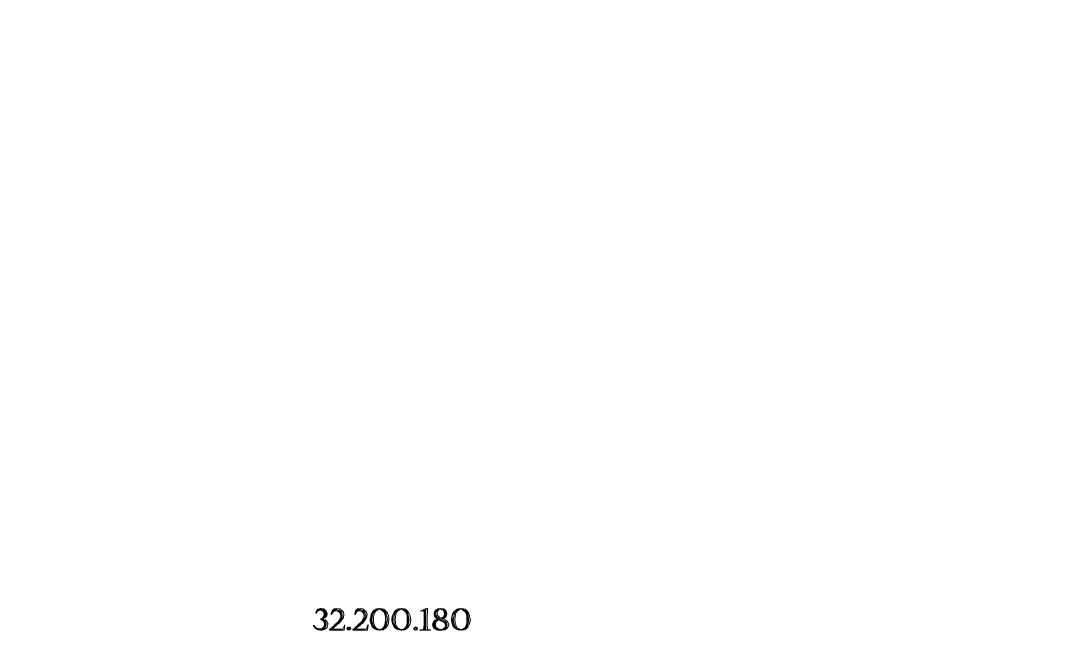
# Model space of a CAD drawing. Header units: inches. Extents: x -55000 to 163233, y -55008 to 54992.
# Drawn here: x 14372 to 17667, y -6885 to -4870 of the extents above; entities that cross this region are included whole.
import ezdxf

# ---------------------------------------------------------------- set-up
doc = ezdxf.new("R2010")
doc.units = ezdxf.units.IN
doc.header["$MEASUREMENT"] = 0
doc.linetypes.add('ACAD_ISO07W100', pattern=[3, 0, -3])
doc.layers.get('0').update_dxf_attribs({"color": 20, "linetype": 'ACAD_ISO07W100'})
doc.layers.add('L10D0 Abs', color=4, linetype='Continuous')

msp = doc.modelspace()

# ---------------------------------------------------------------- hatches: boundary and pattern name
at = {"layer": 'L10D0 Abs', "transparency": 33554483}
h = msp.add_hatch(color=256, dxfattribs=at)
h.dxf.hatch_style = 1
h.paths.add_polyline_path([(15333.26628, -6751.66469), (15332.1315, -6751.66469), (15323.05321, -6753.93426), (15332.1315, -6753.93426), (15340.075, -6755.06904), (15345.74892, -6760.74297), (15348.0185, -6769.82126), (15344.61414, -6777.76476), (15343.47935, -6778.89954), (15336.67064, -6784.57347), (15338.94021, -6784.57347), (15346.88371, -6780.03433), (15351.42285, -6774.3604), (15352.55764, -6767.55169), (15350.28807, -6759.60819), (15343.47935, -6753.93426), (15342.34457, -6752.79947)])
h = msp.add_hatch(color=256, dxfattribs=at)
h.dxf.hatch_style = 1
h.paths.add_polyline_path([(15375.25335, -6752.79947), (15368.44464, -6758.4734), (15368.44464, -6759.60819), (15366.17507, -6767.55169), (15368.44464, -6764.14733), (15368.44464, -6763.01254), (15375.25335, -6757.33861), (15383.19685, -6755.06904)])
h = msp.add_hatch(color=256, dxfattribs=at)
h.dxf.hatch_style = 1
h.paths.add_polyline_path([(15384.33164, -6751.66469), (15375.25335, -6752.79947), (15383.19685, -6755.06904), (15391.14035, -6757.33861), (15392.27514, -6757.33861), (15399.08385, -6763.01254), (15399.08385, -6765.28211), (15401.35342, -6773.22561), (15400.21864, -6781.16911), (15395.67949, -6789.11261), (15394.54471, -6791.38219), (15387.73599, -6798.1909), (15383.19685, -6801.59526), (15376.38814, -6808.40397), (15375.25335, -6810.67354), (15382.06207, -6806.1344), (15385.46642, -6802.73004), (15392.27514, -6797.05611), (15393.40992, -6795.92133), (15399.08385, -6789.11261), (15400.21864, -6787.97783), (15404.75778, -6780.03433), (15405.89257, -6770.95604), (15404.75778, -6763.01254), (15400.21864, -6757.33861), (15393.40992, -6752.79947)])
h = msp.add_hatch(color=256, dxfattribs=at)
h.dxf.hatch_style = 1
h.paths.add_polyline_path([(15450.14921, -6752.79947), (15443.34049, -6758.4734), (15443.34049, -6759.60819), (15441.07092, -6767.55169), (15443.34049, -6764.14733), (15443.34049, -6763.01254), (15450.14921, -6757.33861), (15458.09271, -6755.06904)])
h = msp.add_hatch(color=256, dxfattribs=at)
h.dxf.hatch_style = 1
h.paths.add_polyline_path([(15459.22749, -6751.66469), (15450.14921, -6752.79947), (15458.09271, -6755.06904), (15466.03621, -6757.33861), (15467.17099, -6757.33861), (15472.84492, -6763.01254), (15473.97971, -6765.28211), (15476.24928, -6773.22561), (15475.11449, -6781.16911), (15470.57535, -6789.11261), (15468.30578, -6791.38219), (15462.63185, -6798.1909), (15458.09271, -6801.59526), (15451.28399, -6808.40397), (15450.14921, -6810.67354), (15456.95792, -6806.1344), (15460.36228, -6802.73004), (15467.17099, -6797.05611), (15468.30578, -6795.92133), (15473.97971, -6789.11261), (15475.11449, -6787.97783), (15478.51885, -6780.03433), (15480.78842, -6770.95604), (15478.51885, -6763.01254), (15473.97971, -6757.33861), (15467.17099, -6752.79947)])
h = msp.add_hatch(color=256, dxfattribs=at)
h.dxf.hatch_style = 1
h.paths.add_polyline_path([(15519.37114, -6751.66469), (15510.29285, -6752.79947), (15509.15806, -6753.93426), (15501.21456, -6758.4734), (15498.94499, -6760.74297), (15493.27106, -6769.82126), (15492.13628, -6776.62997), (15491.00149, -6786.84304), (15491.00149, -6790.2474), (15492.13628, -6799.32569), (15495.54064, -6807.26919), (15500.07978, -6812.94311), (15506.88849, -6817.48226), (15511.42764, -6819.75183), (15520.50592, -6820.88661), (15522.77549, -6820.88661), (15518.23635, -6819.75183), (15512.56242, -6818.61704), (15504.61892, -6815.21268), (15501.21456, -6811.80833), (15495.54064, -6803.86483), (15493.27106, -6797.05611), (15492.13628, -6786.84304), (15493.27106, -6777.76476), (15495.54064, -6769.82126), (15496.67542, -6766.4169), (15502.34935, -6759.60819), (15502.34935, -6758.4734), (15510.29285, -6753.93426), (15518.23635, -6752.79947)])
h = msp.add_hatch(color=256, dxfattribs=at)
h.dxf.hatch_style = 1
h.paths.add_polyline_path([(15520.50592, -6751.66469), (15519.37114, -6751.66469), (15518.23635, -6752.79947), (15517.10156, -6752.79947), (15509.15806, -6756.20383), (15502.34935, -6761.87776), (15498.94499, -6767.55169), (15496.67542, -6776.62997), (15495.54064, -6786.84304), (15495.54064, -6789.11261), (15496.67542, -6798.1909), (15497.81021, -6799.32569), (15501.21456, -6808.40397), (15501.21456, -6809.53876), (15508.02328, -6815.21268), (15509.15806, -6816.34747), (15518.23635, -6819.75183), (15522.77549, -6819.75183), (15526.17985, -6818.61704), (15520.50592, -6818.61704), (15517.10156, -6817.48226), (15509.15806, -6812.94311), (15504.61892, -6807.26919), (15502.34935, -6798.1909), (15501.21456, -6797.05611), (15501.21456, -6786.84304), (15501.21456, -6777.76476), (15503.48414, -6769.82126), (15505.75371, -6764.14733), (15509.15806, -6759.60819), (15512.56242, -6757.33861), (15520.50592, -6753.93426), (15522.77549, -6753.93426), (15522.77549, -6752.79947), (15529.58421, -6752.79947)])
h = msp.add_hatch(color=256, dxfattribs=at)
h.dxf.hatch_style = 1
h.paths.add_polyline_path([(15529.58421, -6752.79947), (15522.77549, -6752.79947), (15526.17985, -6753.93426), (15534.12335, -6757.33861), (15536.39292, -6759.60819), (15542.06685, -6767.55169), (15542.06685, -6768.68647), (15544.33642, -6776.62997), (15545.47121, -6785.70826), (15545.47121, -6786.84304), (15544.33642, -6795.92133), (15544.33642, -6797.05611), (15542.06685, -6806.1344), (15540.93206, -6807.26919), (15535.25814, -6815.21268), (15531.85378, -6817.48226), (15522.77549, -6819.75183), (15518.23635, -6819.75183), (15522.77549, -6820.88661), (15531.85378, -6819.75183), (15532.98856, -6818.61704), (15540.93206, -6812.94311), (15543.20163, -6810.67354), (15547.74078, -6802.73004), (15548.87556, -6795.92133), (15550.01035, -6786.84304), (15550.01035, -6782.3039), (15548.87556, -6773.22561), (15545.47121, -6765.28211), (15540.93206, -6759.60819), (15534.12335, -6753.93426)])
h = msp.add_hatch(color=256, dxfattribs=at)
h.dxf.hatch_style = 1
h.paths.add_polyline_path([(15589.72785, -6751.66469), (15580.64956, -6752.79947), (15578.37999, -6753.93426), (15570.43649, -6758.4734), (15568.16692, -6760.74297), (15563.62778, -6769.82126), (15561.35821, -6776.62997), (15560.22342, -6786.84304), (15560.22342, -6790.2474), (15562.49299, -6799.32569), (15564.76256, -6807.26919), (15569.30171, -6812.94311), (15576.11042, -6817.48226), (15581.78435, -6819.75183), (15589.72785, -6820.88661), (15591.99742, -6820.88661), (15587.45828, -6819.75183), (15582.91913, -6818.61704), (15573.84085, -6815.21268), (15570.43649, -6811.80833), (15565.89735, -6803.86483), (15562.49299, -6797.05611), (15562.49299, -6786.84304), (15562.49299, -6777.76476), (15564.76256, -6769.82126), (15567.03213, -6766.4169), (15571.57128, -6759.60819), (15572.70606, -6758.4734), (15580.64956, -6753.93426), (15587.45828, -6752.79947)])
h = msp.add_hatch(color=256, dxfattribs=at)
h.dxf.hatch_style = 1
h.paths.add_polyline_path([(15590.86263, -6751.66469), (15589.72785, -6751.66469), (15587.45828, -6752.79947), (15578.37999, -6756.20383), (15571.57128, -6761.87776), (15569.30171, -6767.55169), (15565.89735, -6776.62997), (15565.89735, -6786.84304), (15565.89735, -6789.11261), (15567.03213, -6798.1909), (15567.03213, -6799.32569), (15570.43649, -6808.40397), (15571.57128, -6809.53876), (15577.24521, -6815.21268), (15579.51478, -6816.34747), (15587.45828, -6819.75183), (15591.99742, -6819.75183), (15595.40178, -6818.61704), (15589.72785, -6818.61704), (15586.32349, -6817.48226), (15578.37999, -6812.94311), (15573.84085, -6807.26919), (15571.57128, -6798.1909), (15571.57128, -6797.05611), (15570.43649, -6786.84304), (15571.57128, -6777.76476), (15572.70606, -6769.82126), (15574.97563, -6764.14733), (15578.37999, -6759.60819), (15581.78435, -6757.33861), (15589.72785, -6753.93426), (15591.99742, -6753.93426), (15591.99742, -6752.79947), (15599.94092, -6752.79947)])
h = msp.add_hatch(color=256, dxfattribs=at)
h.dxf.hatch_style = 1
h.paths.add_polyline_path([(15599.94092, -6752.79947), (15591.99742, -6752.79947), (15595.40178, -6753.93426), (15603.34528, -6757.33861), (15606.74963, -6759.60819), (15611.28878, -6767.55169), (15611.28878, -6768.68647), (15613.55835, -6776.62997), (15614.69313, -6785.70826), (15614.69313, -6786.84304), (15613.55835, -6795.92133), (15613.55835, -6797.05611), (15611.28878, -6806.1344), (15610.15399, -6807.26919), (15604.48006, -6815.21268), (15601.07571, -6817.48226), (15591.99742, -6819.75183), (15587.45828, -6819.75183), (15591.99742, -6820.88661), (15601.07571, -6819.75183), (15603.34528, -6818.61704), (15610.15399, -6812.94311), (15612.42356, -6810.67354), (15616.96271, -6802.73004), (15619.23228, -6795.92133), (15620.36706, -6786.84304), (15619.23228, -6782.3039), (15618.09749, -6773.22561), (15614.69313, -6765.28211), (15610.15399, -6759.60819), (15603.34528, -6753.93426)])
h = msp.add_hatch(color=256, dxfattribs=at)
h.dxf.hatch_style = 1
h.paths.add_polyline_path([(15673.70199, -6751.66469), (15668.02806, -6753.93426), (15668.02806, -6818.61704), (15664.6237, -6818.61704), (15649.87149, -6819.75183), (15649.87149, -6820.88661), (15683.91506, -6820.88661), (15683.91506, -6819.75183), (15673.70199, -6818.61704), (15673.70199, -6816.34747), (15672.5672, -6807.26919), (15672.5672, -6798.1909), (15672.5672, -6785.70826), (15672.5672, -6783.43869), (15672.5672, -6773.22561), (15673.70199, -6765.28211), (15673.70199, -6758.4734)])
h = msp.add_hatch(color=256, dxfattribs=at)
h.dxf.hatch_style = 1
h.paths.add_polyline_path([(15673.70199, -6751.66469), (15669.16285, -6751.66469), (15651.00628, -6759.60819), (15662.35413, -6758.4734), (15664.6237, -6755.06904), (15668.02806, -6753.93426)], flags=17)
h = msp.add_hatch(color=256, dxfattribs=at)
h.dxf.hatch_style = 1
h.paths.add_polyline_path([(15714.55427, -6751.66469), (15706.61078, -6752.79947), (15699.80206, -6757.33861), (15696.3977, -6763.01254), (15695.26292, -6768.68647), (15696.3977, -6775.49519), (15700.93685, -6781.16911), (15706.61078, -6785.70826), (15705.47599, -6785.70826), (15707.74556, -6786.84304), (15710.01513, -6787.97783), (15717.95863, -6791.38219), (15725.90213, -6794.78654), (15730.44127, -6799.32569), (15731.57606, -6804.99961), (15730.44127, -6810.67354), (15724.76735, -6816.34747), (15716.82385, -6818.61704), (15722.49777, -6818.61704), (15729.30649, -6815.21268), (15730.44127, -6814.0779), (15733.84563, -6804.99961), (15733.84563, -6803.86483), (15729.30649, -6795.92133), (15725.90213, -6793.65176), (15716.82385, -6789.11261), (15708.88035, -6785.70826), (15702.07163, -6780.03433), (15697.53249, -6774.3604), (15696.3977, -6768.68647), (15696.3977, -6767.55169), (15699.80206, -6759.60819), (15706.61078, -6753.93426), (15714.55427, -6752.79947)])
h = msp.add_hatch(color=256, dxfattribs=at)
h.dxf.hatch_style = 1
h.paths.add_polyline_path([(15714.55427, -6752.79947), (15705.47599, -6756.20383), (15700.93685, -6761.87776), (15699.80206, -6767.55169), (15700.93685, -6773.22561), (15704.3412, -6778.89954), (15711.14992, -6783.43869), (15719.09342, -6786.84304), (15728.1717, -6791.38219), (15732.71085, -6794.78654), (15733.84563, -6795.92133), (15736.1152, -6803.86483), (15734.98042, -6811.80833), (15729.30649, -6817.48226), (15728.1717, -6817.48226), (15719.09342, -6819.75183), (15711.14992, -6819.75183), (15706.61078, -6820.88661), (15715.68906, -6820.88661), (15720.2282, -6820.88661), (15729.30649, -6819.75183), (15736.1152, -6815.21268), (15739.51956, -6811.80833), (15741.78913, -6803.86483), (15741.78913, -6802.73004), (15739.51956, -6794.78654), (15732.71085, -6789.11261), (15731.57606, -6787.97783), (15722.49777, -6784.57347), (15722.49777, -6783.43869), (15721.36299, -6783.43869), (15720.2282, -6783.43869), (15719.09342, -6782.3039), (15712.2847, -6778.89954), (15707.74556, -6774.3604), (15704.3412, -6770.95604), (15704.3412, -6766.4169), (15705.47599, -6759.60819), (15710.01513, -6755.06904), (15715.68906, -6753.93426), (15717.95863, -6752.79947)])
h = msp.add_hatch(color=256, dxfattribs=at)
h.dxf.hatch_style = 1
h.paths.add_polyline_path([(15715.68906, -6751.66469), (15714.55427, -6751.66469), (15714.55427, -6752.79947), (15717.95863, -6752.79947), (15721.36299, -6752.79947), (15728.1717, -6757.33861), (15730.44127, -6759.60819), (15732.71085, -6768.68647), (15732.71085, -6770.95604), (15728.1717, -6778.89954), (15721.36299, -6783.43869), (15722.49777, -6783.43869), (15725.90213, -6783.43869), (15732.71085, -6777.76476), (15733.84563, -6776.62997), (15736.1152, -6767.55169), (15733.84563, -6759.60819), (15727.03692, -6753.93426), (15724.76735, -6752.79947)])
h = msp.add_hatch(color=256, dxfattribs=at)
h.dxf.hatch_style = 1
h.paths.add_polyline_path([(15717.95863, -6752.79947), (15715.68906, -6753.93426), (15716.82385, -6753.93426), (15724.76735, -6757.33861), (15725.90213, -6759.60819), (15728.1717, -6768.68647), (15728.1717, -6769.82126), (15724.76735, -6777.76476), (15719.09342, -6782.3039), (15720.2282, -6783.43869), (15725.90213, -6780.03433), (15728.1717, -6774.3604), (15729.30649, -6768.68647), (15729.30649, -6767.55169), (15727.03692, -6758.4734), (15725.90213, -6757.33861)], flags=17)
h = msp.add_hatch(color=256, dxfattribs=at)
h.dxf.hatch_style = 1
h.paths.add_polyline_path([(15780.37185, -6751.66469), (15771.29356, -6752.79947), (15769.02399, -6753.93426), (15762.21527, -6758.4734), (15758.81092, -6760.74297), (15754.27177, -6769.82126), (15752.0022, -6776.62997), (15750.86742, -6786.84304), (15750.86742, -6790.2474), (15753.13699, -6799.32569), (15755.40656, -6807.26919), (15759.9457, -6812.94311), (15766.75442, -6817.48226), (15772.42835, -6819.75183), (15781.50663, -6820.88661), (15782.64142, -6820.88661), (15778.10227, -6819.75183), (15773.56313, -6818.61704), (15765.61963, -6815.21268), (15761.08049, -6811.80833), (15756.54135, -6803.86483), (15754.27177, -6797.05611), (15753.13699, -6786.84304), (15753.13699, -6777.76476), (15755.40656, -6769.82126), (15757.67613, -6766.4169), (15763.35006, -6759.60819), (15763.35006, -6758.4734), (15771.29356, -6753.93426), (15778.10227, -6752.79947)])
h = msp.add_hatch(color=256, dxfattribs=at)
h.dxf.hatch_style = 1
h.paths.add_polyline_path([(15781.50663, -6751.66469), (15780.37185, -6751.66469), (15778.10227, -6752.79947), (15769.02399, -6756.20383), (15762.21527, -6761.87776), (15759.9457, -6767.55169), (15757.67613, -6776.62997), (15756.54135, -6786.84304), (15756.54135, -6789.11261), (15757.67613, -6798.1909), (15757.67613, -6799.32569), (15761.08049, -6808.40397), (15762.21527, -6809.53876), (15767.8892, -6815.21268), (15770.15877, -6816.34747), (15778.10227, -6819.75183), (15782.64142, -6819.75183), (15783.7762, -6819.75183), (15786.04577, -6818.61704), (15780.37185, -6818.61704), (15776.96749, -6817.48226), (15769.02399, -6812.94311), (15765.61963, -6807.26919), (15762.21527, -6798.1909), (15762.21527, -6797.05611), (15761.08049, -6786.84304), (15762.21527, -6777.76476), (15763.35006, -6769.82126), (15765.61963, -6764.14733), (15769.02399, -6759.60819), (15772.42835, -6757.33861), (15780.37185, -6753.93426), (15782.64142, -6753.93426), (15782.64142, -6752.79947), (15790.58492, -6752.79947)])
h = msp.add_hatch(color=256, dxfattribs=at)
h.dxf.hatch_style = 1
h.paths.add_polyline_path([(15790.58492, -6752.79947), (15782.64142, -6752.79947), (15786.04577, -6753.93426), (15793.98927, -6757.33861), (15797.39363, -6759.60819), (15801.93277, -6767.55169), (15803.06756, -6768.68647), (15804.20234, -6776.62997), (15805.33713, -6785.70826), (15805.33713, -6786.84304), (15805.33713, -6795.92133), (15804.20234, -6797.05611), (15801.93277, -6806.1344), (15800.79799, -6807.26919), (15795.12406, -6815.21268), (15791.7197, -6817.48226), (15782.64142, -6819.75183), (15778.10227, -6819.75183), (15782.64142, -6820.88661), (15791.7197, -6819.75183), (15793.98927, -6818.61704), (15800.79799, -6812.94311), (15803.06756, -6810.67354), (15807.6067, -6802.73004), (15809.87627, -6795.92133), (15811.01106, -6786.84304), (15809.87627, -6782.3039), (15808.74149, -6773.22561), (15805.33713, -6765.28211), (15800.79799, -6759.60819), (15793.98927, -6753.93426)])
h = msp.add_hatch(color=256, dxfattribs=at)
h.dxf.hatch_style = 1
h.paths.add_polyline_path([(15323.05321, -6753.93426), (15318.51407, -6758.4734), (15316.2445, -6764.14733), (15316.2445, -6766.4169), (15317.37928, -6766.4169), (15320.78364, -6760.74297), (15319.64885, -6759.60819), (15324.188, -6755.06904), (15332.1315, -6753.93426)])
h = msp.add_hatch(color=256, dxfattribs=at)
h.dxf.hatch_style = 1
h.paths.add_polyline_path([(15327.59235, -6756.20383), (15319.64885, -6759.60819), (15320.78364, -6760.74297), (15326.45757, -6757.33861), (15330.99671, -6756.20383)], flags=17)
h = msp.add_hatch(color=256, dxfattribs=at)
h.dxf.hatch_style = 1
h.paths.add_polyline_path([(15330.99671, -6755.06904), (15327.59235, -6756.20383), (15330.99671, -6756.20383), (15336.67064, -6757.33861), (15341.20978, -6761.87776), (15343.47935, -6768.68647), (15343.47935, -6770.95604), (15340.075, -6778.89954), (15337.80542, -6781.16911), (15330.99671, -6785.70826), (15336.67064, -6785.70826), (15343.47935, -6789.11261), (15348.0185, -6794.78654), (15350.28807, -6801.59526), (15346.88371, -6810.67354), (15341.20978, -6816.34747), (15340.075, -6817.48226), (15332.1315, -6819.75183), (15323.05321, -6819.75183), (15332.1315, -6820.88661), (15336.67064, -6820.88661), (15344.61414, -6818.61704), (15345.74892, -6817.48226), (15352.55764, -6811.80833), (15352.55764, -6810.67354), (15354.82721, -6802.73004), (15354.82721, -6798.1909), (15350.28807, -6790.2474), (15346.88371, -6787.97783), (15338.94021, -6785.70826), (15338.94021, -6784.57347), (15336.67064, -6784.57347), (15335.53585, -6784.57347), (15336.67064, -6783.43869), (15342.34457, -6777.76476), (15344.61414, -6768.68647), (15342.34457, -6761.87776), (15337.80542, -6757.33861)])
h = msp.add_hatch(color=256, dxfattribs=at)
h.dxf.hatch_style = 1
h.paths.add_polyline_path([(15330.99671, -6785.70826), (15334.40107, -6786.84304), (15341.20978, -6791.38219), (15342.34457, -6792.51697), (15344.61414, -6801.59526), (15342.34457, -6809.53876), (15336.67064, -6815.21268), (15329.86192, -6816.34747), (15323.05321, -6816.34747), (15326.45757, -6817.48226), (15329.86192, -6817.48226), (15330.99671, -6817.48226), (15338.94021, -6815.21268), (15344.61414, -6809.53876), (15346.88371, -6801.59526), (15345.74892, -6794.78654), (15342.34457, -6790.2474), (15335.53585, -6786.84304), (15336.67064, -6785.70826)], flags=17)
h = msp.add_hatch(color=256, dxfattribs=at)
h.dxf.hatch_style = 1
h.paths.add_polyline_path([(15382.06207, -6757.33861), (15382.06207, -6758.4734), (15388.87078, -6760.74297), (15394.54471, -6766.4169), (15396.81428, -6774.3604), (15396.81428, -6778.89954), (15392.27514, -6786.84304), (15387.73599, -6793.65176), (15380.92728, -6800.46047), (15375.25335, -6806.1344), (15369.57942, -6810.67354), (15365.04028, -6815.21268), (15360.50114, -6818.61704), (15390.00557, -6817.48226), (15382.06207, -6817.48226), (15376.38814, -6817.48226), (15371.84899, -6816.34747), (15368.44464, -6816.34747), (15375.25335, -6810.67354), (15376.38814, -6808.40397), (15375.25335, -6807.26919), (15382.06207, -6801.59526), (15387.73599, -6795.92133), (15391.14035, -6792.51697), (15395.67949, -6784.57347), (15396.81428, -6783.43869), (15397.94907, -6774.3604), (15395.67949, -6765.28211), (15390.00557, -6759.60819)])
h = msp.add_hatch(color=256, dxfattribs=at)
h.dxf.hatch_style = 1
h.paths.add_polyline_path([(15382.06207, -6757.33861), (15374.11857, -6759.60819), (15368.44464, -6764.14733), (15366.17507, -6767.55169), (15366.17507, -6769.82126), (15366.17507, -6770.95604), (15367.30985, -6770.95604), (15367.30985, -6769.82126), (15371.84899, -6763.01254), (15372.98378, -6760.74297), (15382.06207, -6758.4734)], flags=17)
h = msp.add_hatch(color=256, dxfattribs=at)
h.dxf.hatch_style = 1
h.paths.add_polyline_path([(15456.95792, -6757.33861), (15456.95792, -6758.4734), (15463.76664, -6760.74297), (15469.44056, -6766.4169), (15471.71014, -6774.3604), (15470.57535, -6778.89954), (15467.17099, -6786.84304), (15462.63185, -6793.65176), (15455.82314, -6800.46047), (15450.14921, -6806.1344), (15444.47528, -6810.67354), (15439.93614, -6815.21268), (15435.39699, -6818.61704), (15463.76664, -6817.48226), (15456.95792, -6817.48226), (15450.14921, -6817.48226), (15446.74485, -6816.34747), (15443.34049, -6816.34747), (15450.14921, -6810.67354), (15451.28399, -6808.40397), (15450.14921, -6807.26919), (15456.95792, -6801.59526), (15462.63185, -6795.92133), (15466.03621, -6792.51697), (15470.57535, -6784.57347), (15470.57535, -6783.43869), (15472.84492, -6774.3604), (15470.57535, -6765.28211), (15464.90142, -6759.60819)])
h = msp.add_hatch(color=256, dxfattribs=at)
h.dxf.hatch_style = 1
h.paths.add_polyline_path([(15456.95792, -6757.33861), (15449.01442, -6759.60819), (15443.34049, -6764.14733), (15441.07092, -6767.55169), (15441.07092, -6769.82126), (15441.07092, -6770.95604), (15442.20571, -6770.95604), (15442.20571, -6769.82126), (15446.74485, -6763.01254), (15447.87964, -6760.74297), (15456.95792, -6758.4734)], flags=17)
h = msp.add_hatch(color=256, dxfattribs=at)
h.dxf.hatch_style = 1
h.paths.add_polyline_path([(15522.77549, -6753.93426), (15520.50592, -6753.93426), (15523.91028, -6755.06904), (15531.85378, -6759.60819), (15534.12335, -6761.87776), (15537.52771, -6769.82126), (15539.79728, -6776.62997), (15539.79728, -6786.84304), (15539.79728, -6789.11261), (15538.66249, -6797.05611), (15538.66249, -6798.1909), (15536.39292, -6806.1344), (15531.85378, -6812.94311), (15528.44942, -6816.34747), (15520.50592, -6818.61704), (15526.17985, -6818.61704), (15532.98856, -6814.0779), (15535.25814, -6811.80833), (15539.79728, -6803.86483), (15540.93206, -6797.05611), (15540.93206, -6786.84304), (15540.93206, -6780.03433), (15539.79728, -6772.09083), (15538.66249, -6767.55169), (15534.12335, -6759.60819), (15530.71899, -6757.33861)], flags=17)
h = msp.add_hatch(color=256, dxfattribs=at)
h.dxf.hatch_style = 1
h.paths.add_polyline_path([(15591.99742, -6753.93426), (15589.72785, -6753.93426), (15594.26699, -6755.06904), (15601.07571, -6759.60819), (15603.34528, -6761.87776), (15607.88442, -6769.82126), (15609.01921, -6776.62997), (15609.01921, -6786.84304), (15609.01921, -6789.11261), (15609.01921, -6797.05611), (15609.01921, -6798.1909), (15606.74963, -6806.1344), (15602.21049, -6812.94311), (15598.80613, -6816.34747), (15589.72785, -6818.61704), (15595.40178, -6818.61704), (15603.34528, -6814.0779), (15604.48006, -6811.80833), (15609.01921, -6803.86483), (15610.15399, -6797.05611), (15611.28878, -6786.84304), (15611.28878, -6780.03433), (15610.15399, -6772.09083), (15607.88442, -6767.55169), (15604.48006, -6759.60819), (15601.07571, -6757.33861)], flags=17)
h = msp.add_hatch(color=256, dxfattribs=at)
h.dxf.hatch_style = 1
h.paths.add_polyline_path([(15664.6237, -6755.06904), (15662.35413, -6758.4734), (15663.48892, -6767.55169), (15663.48892, -6776.62997), (15663.48892, -6787.97783), (15663.48892, -6793.65176), (15663.48892, -6803.86483), (15662.35413, -6810.67354), (15661.21935, -6818.61704), (15649.87149, -6819.75183), (15664.6237, -6818.61704)], flags=17)
h = msp.add_hatch(color=256, dxfattribs=at)
h.dxf.hatch_style = 1
h.paths.add_polyline_path([(15705.47599, -6785.70826), (15697.53249, -6789.11261), (15691.85856, -6795.92133), (15689.58899, -6803.86483), (15690.72378, -6807.26919), (15694.12813, -6815.21268), (15695.26292, -6815.21268), (15703.20642, -6819.75183), (15706.61078, -6820.88661), (15711.14992, -6819.75183), (15708.88035, -6819.75183), (15700.93685, -6817.48226), (15694.12813, -6811.80833), (15691.85856, -6803.86483), (15692.99335, -6795.92133), (15698.66728, -6790.2474), (15699.80206, -6790.2474), (15707.74556, -6786.84304)])
h = msp.add_hatch(color=256, dxfattribs=at)
h.dxf.hatch_style = 1
h.paths.add_polyline_path([(15782.64142, -6753.93426), (15780.37185, -6753.93426), (15784.91099, -6755.06904), (15791.7197, -6759.60819), (15793.98927, -6761.87776), (15798.52842, -6769.82126), (15799.6632, -6776.62997), (15799.6632, -6786.84304), (15799.6632, -6789.11261), (15799.6632, -6797.05611), (15799.6632, -6798.1909), (15797.39363, -6806.1344), (15792.85449, -6812.94311), (15789.45013, -6816.34747), (15780.37185, -6818.61704), (15786.04577, -6818.61704), (15793.98927, -6814.0779), (15795.12406, -6811.80833), (15799.6632, -6803.86483), (15800.79799, -6797.05611), (15801.93277, -6786.84304), (15801.93277, -6780.03433), (15800.79799, -6772.09083), (15799.6632, -6767.55169), (15795.12406, -6759.60819), (15791.7197, -6757.33861)], flags=17)
h = msp.add_hatch(color=256, dxfattribs=at)
h.dxf.hatch_style = 1
h.paths.add_polyline_path([(15309.43578, -6804.99961), (15309.43578, -6807.26919), (15315.10971, -6814.0779), (15315.10971, -6815.21268), (15320.78364, -6815.21268), (15323.05321, -6816.34747), (15329.86192, -6816.34747), (15327.59235, -6816.34747), (15318.51407, -6814.0779), (15316.2445, -6811.80833)])
h = msp.add_hatch(color=256, dxfattribs=at)
h.dxf.hatch_style = 1
h.paths.add_polyline_path([(15315.10971, -6815.21268), (15323.05321, -6819.75183), (15332.1315, -6819.75183), (15326.45757, -6818.61704), (15320.78364, -6816.34747), (15320.78364, -6815.21268)])
h = msp.add_hatch(color=256, dxfattribs=at)
h.dxf.hatch_style = 1
h.paths.add_polyline_path([(15409.29692, -6803.86483), (15403.62299, -6816.34747), (15400.21864, -6817.48226), (15390.00557, -6817.48226), (15360.50114, -6818.61704), (15360.50114, -6820.88661), (15407.02735, -6820.88661)])
h = msp.add_hatch(color=256, dxfattribs=at)
h.dxf.hatch_style = 1
h.paths.add_polyline_path([(15421.77957, -6809.53876), (15418.37521, -6811.80833), (15416.10564, -6815.21268), (15418.37521, -6819.75183), (15421.77957, -6820.88661), (15421.77957, -6819.75183), (15419.50999, -6818.61704), (15418.37521, -6815.21268), (15419.50999, -6812.94311), (15421.77957, -6810.67354)])
h = msp.add_hatch(color=256, dxfattribs=at)
h.dxf.hatch_style = 1
h.paths.add_polyline_path([(15421.77957, -6809.53876), (15421.77957, -6810.67354), (15421.77957, -6819.75183), (15421.77957, -6820.88661), (15426.31871, -6819.75183), (15428.58828, -6815.21268), (15426.31871, -6811.80833)])
h = msp.add_hatch(color=256, dxfattribs=at)
h.dxf.hatch_style = 1
h.paths.add_polyline_path([(15484.19278, -6803.86483), (15483.05799, -6803.86483), (15478.51885, -6816.34747), (15473.97971, -6817.48226), (15463.76664, -6817.48226), (15435.39699, -6818.61704), (15435.39699, -6820.88661), (15481.92321, -6820.88661)])
h = msp.add_hatch(color=256, dxfattribs=at)
h.dxf.hatch_style = 1
h.paths.add_polyline_path([(15636.25406, -6809.53876), (15631.71492, -6811.80833), (15630.58013, -6815.21268), (15631.71492, -6819.75183), (15636.25406, -6820.88661), (15636.25406, -6819.75183), (15632.8497, -6818.61704), (15631.71492, -6815.21268), (15632.8497, -6812.94311), (15636.25406, -6810.67354)])
h = msp.add_hatch(color=256, dxfattribs=at)
h.dxf.hatch_style = 1
h.paths.add_polyline_path([(15636.25406, -6809.53876), (15636.25406, -6810.67354), (15636.25406, -6819.75183), (15636.25406, -6820.88661), (15640.7932, -6819.75183), (15641.92799, -6815.21268), (15640.7932, -6811.80833)])
h = msp.add_hatch(color=256, dxfattribs=at)
h.dxf.hatch_style = 1
h.paths.add_polyline_path([(15707.74556, -6786.84304), (15704.3412, -6787.97783), (15697.53249, -6793.65176), (15697.53249, -6794.78654), (15694.12813, -6802.73004), (15696.3977, -6810.67354), (15702.07163, -6816.34747), (15711.14992, -6819.75183), (15719.09342, -6819.75183), (15722.49777, -6818.61704), (15716.82385, -6818.61704), (15715.68906, -6818.61704), (15707.74556, -6816.34747), (15700.93685, -6810.67354), (15699.80206, -6802.73004), (15699.80206, -6801.59526), (15702.07163, -6792.51697), (15710.01513, -6787.97783)])

# ---------------------------------------------------------------- linework, layer by layer
msp.add_circle((-19.81589, 126.61364), 50874.56217)
at = {"layer": 'L10D0 Abs', "color": 4, "lineweight": 0}
for points in [[(15333.26628, -6751.66469), (15332.1315, -6751.66469), (15323.05321, -6753.93426), (15332.1315, -6753.93426), (15340.075, -6755.06904), (15345.74892, -6760.74297), (15348.0185, -6769.82126), (15348.0185, -6769.82126), (15344.61414, -6777.76476), (15343.47935, -6778.89954), (15336.67064, -6784.57347), (15338.94021, -6784.57347), (15346.88371, -6780.03433), (15351.42285, -6774.3604), (15352.55764, -6767.55169), (15350.28807, -6759.60819), (15350.28807, -6759.60819), (15343.47935, -6753.93426), (15342.34457, -6752.79947)], [(15375.25335, -6752.79947), (15368.44464, -6758.4734), (15368.44464, -6759.60819), (15366.17507, -6767.55169), (15368.44464, -6764.14733), (15368.44464, -6763.01254), (15375.25335, -6757.33861), (15383.19685, -6755.06904)], [(15384.33164, -6751.66469), (15384.33164, -6751.66469), (15375.25335, -6752.79947), (15383.19685, -6755.06904), (15391.14035, -6757.33861), (15392.27514, -6757.33861), (15399.08385, -6763.01254), (15399.08385, -6765.28211), (15401.35342, -6773.22561), (15400.21864, -6781.16911), (15400.21864, -6781.16911), (15395.67949, -6789.11261), (15394.54471, -6791.38219), (15387.73599, -6798.1909), (15383.19685, -6801.59526), (15376.38814, -6808.40397), (15375.25335, -6810.67354), (15382.06207, -6806.1344), (15385.46642, -6802.73004), (15392.27514, -6797.05611), (15393.40992, -6795.92133), (15399.08385, -6789.11261), (15400.21864, -6787.97783), (15404.75778, -6780.03433), (15404.75778, -6780.03433), (15405.89257, -6770.95604), (15404.75778, -6763.01254), (15400.21864, -6757.33861), (15393.40992, -6752.79947)], [(15450.14921, -6752.79947), (15443.34049, -6758.4734), (15443.34049, -6759.60819), (15441.07092, -6767.55169), (15443.34049, -6764.14733), (15443.34049, -6763.01254), (15450.14921, -6757.33861), (15458.09271, -6755.06904)], [(15459.22749, -6751.66469), (15459.22749, -6751.66469), (15450.14921, -6752.79947), (15458.09271, -6755.06904), (15466.03621, -6757.33861), (15467.17099, -6757.33861), (15472.84492, -6763.01254), (15473.97971, -6765.28211), (15476.24928, -6773.22561), (15475.11449, -6781.16911), (15475.11449, -6781.16911), (15470.57535, -6789.11261), (15468.30578, -6791.38219), (15462.63185, -6798.1909), (15458.09271, -6801.59526), (15451.28399, -6808.40397), (15450.14921, -6810.67354), (15456.95792, -6806.1344), (15460.36228, -6802.73004), (15467.17099, -6797.05611), (15468.30578, -6795.92133), (15473.97971, -6789.11261), (15475.11449, -6787.97783), (15478.51885, -6780.03433), (15478.51885, -6780.03433), (15480.78842, -6770.95604), (15478.51885, -6763.01254), (15473.97971, -6757.33861), (15467.17099, -6752.79947)], [(15519.37114, -6751.66469), (15510.29285, -6752.79947), (15509.15806, -6753.93426), (15501.21456, -6758.4734), (15498.94499, -6760.74297), (15493.27106, -6769.82126), (15492.13628, -6776.62997), (15491.00149, -6786.84304), (15491.00149, -6790.2474), (15492.13628, -6799.32569), (15495.54064, -6807.26919), (15500.07978, -6812.94311), (15506.88849, -6817.48226), (15511.42764, -6819.75183), (15520.50592, -6820.88661), (15522.77549, -6820.88661), (15518.23635, -6819.75183), (15512.56242, -6818.61704), (15504.61892, -6815.21268), (15501.21456, -6811.80833), (15495.54064, -6803.86483), (15493.27106, -6797.05611), (15492.13628, -6786.84304), (15493.27106, -6777.76476), (15495.54064, -6769.82126), (15496.67542, -6766.4169), (15502.34935, -6759.60819), (15502.34935, -6758.4734), (15510.29285, -6753.93426), (15518.23635, -6752.79947)], [(15520.50592, -6751.66469), (15519.37114, -6751.66469), (15518.23635, -6752.79947), (15518.23635, -6752.79947), (15517.10156, -6752.79947), (15509.15806, -6756.20383), (15502.34935, -6761.87776), (15498.94499, -6767.55169), (15496.67542, -6776.62997), (15495.54064, -6786.84304), (15495.54064, -6789.11261), (15496.67542, -6798.1909), (15497.81021, -6799.32569), (15501.21456, -6808.40397), (15501.21456, -6809.53876), (15508.02328, -6815.21268), (15509.15806, -6816.34747), (15518.23635, -6819.75183), (15518.23635, -6819.75183), (15522.77549, -6819.75183), (15522.77549, -6819.75183), (15526.17985, -6818.61704), (15520.50592, -6818.61704), (15517.10156, -6817.48226), (15509.15806, -6812.94311), (15504.61892, -6807.26919), (15502.34935, -6798.1909), (15501.21456, -6797.05611), (15501.21456, -6786.84304), (15501.21456, -6786.84304), (15501.21456, -6777.76476), (15503.48414, -6769.82126), (15505.75371, -6764.14733), (15509.15806, -6759.60819), (15512.56242, -6757.33861), (15520.50592, -6753.93426), (15522.77549, -6753.93426), (15522.77549, -6752.79947), (15529.58421, -6752.79947)], [(15529.58421, -6752.79947), (15522.77549, -6752.79947), (15526.17985, -6753.93426), (15534.12335, -6757.33861), (15536.39292, -6759.60819), (15542.06685, -6767.55169), (15542.06685, -6768.68647), (15544.33642, -6776.62997), (15545.47121, -6785.70826), (15545.47121, -6786.84304), (15544.33642, -6795.92133), (15544.33642, -6797.05611), (15542.06685, -6806.1344), (15540.93206, -6807.26919), (15535.25814, -6815.21268), (15531.85378, -6817.48226), (15522.77549, -6819.75183), (15518.23635, -6819.75183), (15522.77549, -6820.88661), (15531.85378, -6819.75183), (15532.98856, -6818.61704), (15540.93206, -6812.94311), (15543.20163, -6810.67354), (15547.74078, -6802.73004), (15548.87556, -6795.92133), (15550.01035, -6786.84304), (15550.01035, -6782.3039), (15548.87556, -6773.22561), (15545.47121, -6765.28211), (15540.93206, -6759.60819), (15534.12335, -6753.93426)], [(15589.72785, -6751.66469), (15580.64956, -6752.79947), (15578.37999, -6753.93426), (15570.43649, -6758.4734), (15568.16692, -6760.74297), (15563.62778, -6769.82126), (15561.35821, -6776.62997), (15560.22342, -6786.84304), (15560.22342, -6790.2474), (15562.49299, -6799.32569), (15564.76256, -6807.26919), (15569.30171, -6812.94311), (15576.11042, -6817.48226), (15581.78435, -6819.75183), (15589.72785, -6820.88661), (15591.99742, -6820.88661), (15587.45828, -6819.75183), (15582.91913, -6818.61704), (15573.84085, -6815.21268), (15570.43649, -6811.80833), (15565.89735, -6803.86483), (15562.49299, -6797.05611), (15562.49299, -6786.84304), (15562.49299, -6777.76476), (15564.76256, -6769.82126), (15567.03213, -6766.4169), (15571.57128, -6759.60819), (15572.70606, -6758.4734), (15580.64956, -6753.93426), (15587.45828, -6752.79947)], [(15590.86263, -6751.66469), (15589.72785, -6751.66469), (15587.45828, -6752.79947), (15587.45828, -6752.79947), (15587.45828, -6752.79947), (15578.37999, -6756.20383), (15571.57128, -6761.87776), (15569.30171, -6767.55169), (15565.89735, -6776.62997), (15565.89735, -6786.84304), (15565.89735, -6789.11261), (15567.03213, -6798.1909), (15567.03213, -6799.32569), (15570.43649, -6808.40397), (15571.57128, -6809.53876), (15577.24521, -6815.21268), (15579.51478, -6816.34747), (15587.45828, -6819.75183), (15587.45828, -6819.75183), (15591.99742, -6819.75183), (15591.99742, -6819.75183), (15595.40178, -6818.61704), (15589.72785, -6818.61704), (15586.32349, -6817.48226), (15578.37999, -6812.94311), (15573.84085, -6807.26919), (15571.57128, -6798.1909), (15571.57128, -6797.05611), (15570.43649, -6786.84304), (15570.43649, -6786.84304), (15571.57128, -6777.76476), (15572.70606, -6769.82126), (15574.97563, -6764.14733), (15578.37999, -6759.60819), (15581.78435, -6757.33861), (15589.72785, -6753.93426), (15591.99742, -6753.93426), (15591.99742, -6752.79947), (15599.94092, -6752.79947)], [(15599.94092, -6752.79947), (15591.99742, -6752.79947), (15595.40178, -6753.93426), (15603.34528, -6757.33861), (15606.74963, -6759.60819), (15611.28878, -6767.55169), (15611.28878, -6768.68647), (15613.55835, -6776.62997), (15614.69313, -6785.70826), (15614.69313, -6786.84304), (15613.55835, -6795.92133), (15613.55835, -6797.05611), (15611.28878, -6806.1344), (15610.15399, -6807.26919), (15604.48006, -6815.21268), (15601.07571, -6817.48226), (15591.99742, -6819.75183), (15587.45828, -6819.75183), (15591.99742, -6820.88661), (15601.07571, -6819.75183), (15603.34528, -6818.61704), (15610.15399, -6812.94311), (15612.42356, -6810.67354), (15616.96271, -6802.73004), (15619.23228, -6795.92133), (15620.36706, -6786.84304), (15619.23228, -6782.3039), (15618.09749, -6773.22561), (15614.69313, -6765.28211), (15610.15399, -6759.60819), (15603.34528, -6753.93426)], [(15673.70199, -6751.66469), (15668.02806, -6753.93426), (15668.02806, -6818.61704), (15664.6237, -6818.61704), (15649.87149, -6819.75183), (15649.87149, -6820.88661), (15683.91506, -6820.88661), (15683.91506, -6819.75183), (15673.70199, -6818.61704), (15673.70199, -6816.34747), (15672.5672, -6807.26919), (15672.5672, -6798.1909), (15672.5672, -6785.70826), (15672.5672, -6783.43869), (15672.5672, -6773.22561), (15673.70199, -6765.28211), (15673.70199, -6758.4734)], [(15673.70199, -6751.66469), (15669.16285, -6751.66469), (15651.00628, -6759.60819), (15651.00628, -6759.60819), (15662.35413, -6758.4734), (15664.6237, -6755.06904), (15668.02806, -6753.93426)], [(15714.55427, -6751.66469), (15706.61078, -6752.79947), (15699.80206, -6757.33861), (15696.3977, -6763.01254), (15695.26292, -6768.68647), (15696.3977, -6775.49519), (15700.93685, -6781.16911), (15706.61078, -6785.70826), (15705.47599, -6785.70826), (15707.74556, -6786.84304), (15707.74556, -6786.84304), (15710.01513, -6787.97783), (15717.95863, -6791.38219), (15725.90213, -6794.78654), (15730.44127, -6799.32569), (15731.57606, -6804.99961), (15730.44127, -6810.67354), (15724.76735, -6816.34747), (15724.76735, -6816.34747), (15716.82385, -6818.61704), (15722.49777, -6818.61704), (15729.30649, -6815.21268), (15730.44127, -6814.0779), (15733.84563, -6804.99961), (15733.84563, -6803.86483), (15729.30649, -6795.92133), (15725.90213, -6793.65176), (15716.82385, -6789.11261), (15716.82385, -6789.11261), (15708.88035, -6785.70826), (15702.07163, -6780.03433), (15697.53249, -6774.3604), (15696.3977, -6768.68647), (15696.3977, -6767.55169), (15699.80206, -6759.60819), (15706.61078, -6753.93426), (15714.55427, -6752.79947)], [(15714.55427, -6752.79947), (15714.55427, -6752.79947), (15705.47599, -6756.20383), (15700.93685, -6761.87776), (15699.80206, -6767.55169), (15700.93685, -6773.22561), (15704.3412, -6778.89954), (15711.14992, -6783.43869), (15711.14992, -6783.43869), (15719.09342, -6786.84304), (15719.09342, -6786.84304), (15728.1717, -6791.38219), (15732.71085, -6794.78654), (15733.84563, -6795.92133), (15736.1152, -6803.86483), (15734.98042, -6811.80833), (15729.30649, -6817.48226), (15728.1717, -6817.48226), (15719.09342, -6819.75183), (15711.14992, -6819.75183), (15706.61078, -6820.88661), (15715.68906, -6820.88661), (15720.2282, -6820.88661), (15729.30649, -6819.75183), (15736.1152, -6815.21268), (15739.51956, -6811.80833), (15741.78913, -6803.86483), (15741.78913, -6802.73004), (15739.51956, -6794.78654), (15732.71085, -6789.11261), (15731.57606, -6787.97783), (15722.49777, -6784.57347), (15722.49777, -6783.43869), (15721.36299, -6783.43869), (15720.2282, -6783.43869), (15719.09342, -6782.3039), (15712.2847, -6778.89954), (15707.74556, -6774.3604), (15704.3412, -6770.95604), (15704.3412, -6766.4169), (15705.47599, -6759.60819), (15710.01513, -6755.06904), (15715.68906, -6753.93426), (15717.95863, -6752.79947), (15717.95863, -6752.79947)], [(15715.68906, -6751.66469), (15714.55427, -6751.66469), (15714.55427, -6752.79947), (15717.95863, -6752.79947), (15721.36299, -6752.79947), (15728.1717, -6757.33861), (15730.44127, -6759.60819), (15732.71085, -6768.68647), (15732.71085, -6770.95604), (15728.1717, -6778.89954), (15721.36299, -6783.43869), (15722.49777, -6783.43869), (15725.90213, -6783.43869), (15732.71085, -6777.76476), (15733.84563, -6776.62997), (15736.1152, -6767.55169), (15736.1152, -6767.55169), (15733.84563, -6759.60819), (15733.84563, -6759.60819), (15727.03692, -6753.93426), (15724.76735, -6752.79947)], [(15717.95863, -6752.79947), (15715.68906, -6753.93426), (15716.82385, -6753.93426), (15724.76735, -6757.33861), (15725.90213, -6759.60819), (15728.1717, -6768.68647), (15728.1717, -6769.82126), (15724.76735, -6777.76476), (15719.09342, -6782.3039), (15720.2282, -6783.43869), (15725.90213, -6780.03433), (15728.1717, -6774.3604), (15729.30649, -6768.68647), (15729.30649, -6767.55169), (15727.03692, -6758.4734), (15725.90213, -6757.33861)], [(15780.37185, -6751.66469), (15771.29356, -6752.79947), (15769.02399, -6753.93426), (15762.21527, -6758.4734), (15758.81092, -6760.74297), (15754.27177, -6769.82126), (15752.0022, -6776.62997), (15750.86742, -6786.84304), (15750.86742, -6790.2474), (15753.13699, -6799.32569), (15755.40656, -6807.26919), (15759.9457, -6812.94311), (15766.75442, -6817.48226), (15772.42835, -6819.75183), (15781.50663, -6820.88661), (15782.64142, -6820.88661), (15778.10227, -6819.75183), (15773.56313, -6818.61704), (15765.61963, -6815.21268), (15761.08049, -6811.80833), (15756.54135, -6803.86483), (15754.27177, -6797.05611), (15753.13699, -6786.84304), (15753.13699, -6777.76476), (15755.40656, -6769.82126), (15757.67613, -6766.4169), (15763.35006, -6759.60819), (15763.35006, -6758.4734), (15771.29356, -6753.93426), (15778.10227, -6752.79947)], [(15781.50663, -6751.66469), (15780.37185, -6751.66469), (15778.10227, -6752.79947), (15778.10227, -6752.79947), (15778.10227, -6752.79947), (15769.02399, -6756.20383), (15762.21527, -6761.87776), (15759.9457, -6767.55169), (15757.67613, -6776.62997), (15756.54135, -6786.84304), (15756.54135, -6789.11261), (15757.67613, -6798.1909), (15757.67613, -6799.32569), (15761.08049, -6808.40397), (15762.21527, -6809.53876), (15767.8892, -6815.21268), (15770.15877, -6816.34747), (15778.10227, -6819.75183), (15778.10227, -6819.75183), (15782.64142, -6819.75183), (15783.7762, -6819.75183), (15786.04577, -6818.61704), (15780.37185, -6818.61704), (15776.96749, -6817.48226), (15769.02399, -6812.94311), (15765.61963, -6807.26919), (15762.21527, -6798.1909), (15762.21527, -6797.05611), (15761.08049, -6786.84304), (15761.08049, -6786.84304), (15762.21527, -6777.76476), (15763.35006, -6769.82126), (15765.61963, -6764.14733), (15769.02399, -6759.60819), (15772.42835, -6757.33861), (15780.37185, -6753.93426), (15782.64142, -6753.93426), (15782.64142, -6752.79947), (15790.58492, -6752.79947)], [(15790.58492, -6752.79947), (15782.64142, -6752.79947), (15786.04577, -6753.93426), (15793.98927, -6757.33861), (15797.39363, -6759.60819), (15801.93277, -6767.55169), (15803.06756, -6768.68647), (15804.20234, -6776.62997), (15805.33713, -6785.70826), (15805.33713, -6786.84304), (15805.33713, -6795.92133), (15804.20234, -6797.05611), (15801.93277, -6806.1344), (15800.79799, -6807.26919), (15795.12406, -6815.21268), (15791.7197, -6817.48226), (15782.64142, -6819.75183), (15778.10227, -6819.75183), (15782.64142, -6820.88661), (15791.7197, -6819.75183), (15793.98927, -6818.61704), (15800.79799, -6812.94311), (15803.06756, -6810.67354), (15807.6067, -6802.73004), (15809.87627, -6795.92133), (15811.01106, -6786.84304), (15809.87627, -6782.3039), (15808.74149, -6773.22561), (15805.33713, -6765.28211), (15800.79799, -6759.60819), (15793.98927, -6753.93426)], [(15323.05321, -6753.93426), (15318.51407, -6758.4734), (15316.2445, -6764.14733), (15316.2445, -6766.4169), (15317.37928, -6766.4169), (15320.78364, -6760.74297), (15319.64885, -6759.60819), (15319.64885, -6759.60819), (15324.188, -6755.06904), (15332.1315, -6753.93426)], [(15327.59235, -6756.20383), (15319.64885, -6759.60819), (15320.78364, -6760.74297), (15326.45757, -6757.33861), (15330.99671, -6756.20383)], [(15330.99671, -6755.06904), (15327.59235, -6756.20383), (15330.99671, -6756.20383), (15336.67064, -6757.33861), (15341.20978, -6761.87776), (15343.47935, -6768.68647), (15343.47935, -6770.95604), (15340.075, -6778.89954), (15337.80542, -6781.16911), (15330.99671, -6785.70826), (15336.67064, -6785.70826), (15343.47935, -6789.11261), (15348.0185, -6794.78654), (15350.28807, -6801.59526), (15350.28807, -6801.59526), (15346.88371, -6810.67354), (15346.88371, -6810.67354), (15341.20978, -6816.34747), (15340.075, -6817.48226), (15332.1315, -6819.75183), (15323.05321, -6819.75183), (15323.05321, -6819.75183), (15332.1315, -6820.88661), (15336.67064, -6820.88661), (15344.61414, -6818.61704), (15345.74892, -6817.48226), (15352.55764, -6811.80833), (15352.55764, -6810.67354), (15354.82721, -6802.73004), (15354.82721, -6798.1909), (15350.28807, -6790.2474), (15346.88371, -6787.97783), (15338.94021, -6785.70826), (15338.94021, -6784.57347), (15338.94021, -6784.57347), (15336.67064, -6784.57347), (15335.53585, -6784.57347), (15336.67064, -6783.43869), (15342.34457, -6777.76476), (15344.61414, -6768.68647), (15342.34457, -6761.87776), (15337.80542, -6757.33861)], [(15330.99671, -6785.70826), (15330.99671, -6785.70826), (15334.40107, -6786.84304), (15341.20978, -6791.38219), (15342.34457, -6792.51697), (15344.61414, -6801.59526), (15342.34457, -6809.53876), (15336.67064, -6815.21268), (15329.86192, -6816.34747), (15323.05321, -6816.34747), (15326.45757, -6817.48226), (15329.86192, -6817.48226), (15330.99671, -6817.48226), (15338.94021, -6815.21268), (15344.61414, -6809.53876), (15346.88371, -6801.59526), (15345.74892, -6794.78654), (15342.34457, -6790.2474), (15335.53585, -6786.84304), (15336.67064, -6785.70826)], [(15382.06207, -6757.33861), (15382.06207, -6758.4734), (15388.87078, -6760.74297), (15394.54471, -6766.4169), (15396.81428, -6774.3604), (15396.81428, -6778.89954), (15392.27514, -6786.84304), (15387.73599, -6793.65176), (15380.92728, -6800.46047), (15375.25335, -6806.1344), (15369.57942, -6810.67354), (15365.04028, -6815.21268), (15360.50114, -6818.61704), (15390.00557, -6817.48226), (15382.06207, -6817.48226), (15376.38814, -6817.48226), (15371.84899, -6816.34747), (15368.44464, -6816.34747), (15375.25335, -6810.67354), (15376.38814, -6808.40397), (15375.25335, -6807.26919), (15382.06207, -6801.59526), (15387.73599, -6795.92133), (15391.14035, -6792.51697), (15395.67949, -6784.57347), (15396.81428, -6783.43869), (15397.94907, -6774.3604), (15395.67949, -6765.28211), (15390.00557, -6759.60819)], [(15382.06207, -6757.33861), (15374.11857, -6759.60819), (15368.44464, -6764.14733), (15368.44464, -6764.14733), (15366.17507, -6767.55169), (15366.17507, -6769.82126), (15366.17507, -6770.95604), (15367.30985, -6770.95604), (15367.30985, -6769.82126), (15371.84899, -6763.01254), (15372.98378, -6760.74297), (15382.06207, -6758.4734)], [(15456.95792, -6757.33861), (15456.95792, -6758.4734), (15463.76664, -6760.74297), (15469.44056, -6766.4169), (15471.71014, -6774.3604), (15470.57535, -6778.89954), (15467.17099, -6786.84304), (15462.63185, -6793.65176), (15455.82314, -6800.46047), (15450.14921, -6806.1344), (15444.47528, -6810.67354), (15439.93614, -6815.21268), (15435.39699, -6818.61704), (15463.76664, -6817.48226), (15456.95792, -6817.48226), (15450.14921, -6817.48226), (15446.74485, -6816.34747), (15443.34049, -6816.34747), (15450.14921, -6810.67354), (15451.28399, -6808.40397), (15450.14921, -6807.26919), (15456.95792, -6801.59526), (15462.63185, -6795.92133), (15466.03621, -6792.51697), (15470.57535, -6784.57347), (15470.57535, -6783.43869), (15472.84492, -6774.3604), (15470.57535, -6765.28211), (15464.90142, -6759.60819)], [(15456.95792, -6757.33861), (15449.01442, -6759.60819), (15443.34049, -6764.14733), (15443.34049, -6764.14733), (15441.07092, -6767.55169), (15441.07092, -6769.82126), (15441.07092, -6770.95604), (15442.20571, -6770.95604), (15442.20571, -6769.82126), (15446.74485, -6763.01254), (15447.87964, -6760.74297), (15456.95792, -6758.4734)], [(15522.77549, -6753.93426), (15520.50592, -6753.93426), (15523.91028, -6755.06904), (15531.85378, -6759.60819), (15534.12335, -6761.87776), (15537.52771, -6769.82126), (15539.79728, -6776.62997), (15539.79728, -6786.84304), (15539.79728, -6789.11261), (15538.66249, -6797.05611), (15538.66249, -6798.1909), (15536.39292, -6806.1344), (15531.85378, -6812.94311), (15528.44942, -6816.34747), (15520.50592, -6818.61704), (15526.17985, -6818.61704), (15532.98856, -6814.0779), (15535.25814, -6811.80833), (15539.79728, -6803.86483), (15540.93206, -6797.05611), (15540.93206, -6786.84304), (15540.93206, -6780.03433), (15539.79728, -6772.09083), (15538.66249, -6767.55169), (15534.12335, -6759.60819), (15530.71899, -6757.33861)], [(15591.99742, -6753.93426), (15589.72785, -6753.93426), (15594.26699, -6755.06904), (15601.07571, -6759.60819), (15603.34528, -6761.87776), (15607.88442, -6769.82126), (15609.01921, -6776.62997), (15609.01921, -6786.84304), (15609.01921, -6789.11261), (15609.01921, -6797.05611), (15609.01921, -6798.1909), (15606.74963, -6806.1344), (15602.21049, -6812.94311), (15598.80613, -6816.34747), (15589.72785, -6818.61704), (15595.40178, -6818.61704), (15603.34528, -6814.0779), (15604.48006, -6811.80833), (15609.01921, -6803.86483), (15610.15399, -6797.05611), (15611.28878, -6786.84304), (15611.28878, -6780.03433), (15610.15399, -6772.09083), (15607.88442, -6767.55169), (15604.48006, -6759.60819), (15601.07571, -6757.33861)], [(15664.6237, -6755.06904), (15662.35413, -6758.4734), (15662.35413, -6758.4734), (15663.48892, -6767.55169), (15663.48892, -6767.55169), (15663.48892, -6776.62997), (15663.48892, -6787.97783), (15663.48892, -6793.65176), (15663.48892, -6803.86483), (15662.35413, -6810.67354), (15661.21935, -6818.61704), (15649.87149, -6819.75183), (15664.6237, -6818.61704)], [(15705.47599, -6785.70826), (15697.53249, -6789.11261), (15691.85856, -6795.92133), (15689.58899, -6803.86483), (15690.72378, -6807.26919), (15694.12813, -6815.21268), (15695.26292, -6815.21268), (15703.20642, -6819.75183), (15706.61078, -6820.88661), (15711.14992, -6819.75183), (15708.88035, -6819.75183), (15700.93685, -6817.48226), (15700.93685, -6817.48226), (15694.12813, -6811.80833), (15691.85856, -6803.86483), (15692.99335, -6795.92133), (15698.66728, -6790.2474), (15699.80206, -6790.2474), (15707.74556, -6786.84304)], [(15782.64142, -6753.93426), (15780.37185, -6753.93426), (15784.91099, -6755.06904), (15791.7197, -6759.60819), (15793.98927, -6761.87776), (15798.52842, -6769.82126), (15799.6632, -6776.62997), (15799.6632, -6786.84304), (15799.6632, -6789.11261), (15799.6632, -6797.05611), (15799.6632, -6798.1909), (15797.39363, -6806.1344), (15792.85449, -6812.94311), (15789.45013, -6816.34747), (15780.37185, -6818.61704), (15786.04577, -6818.61704), (15793.98927, -6814.0779), (15795.12406, -6811.80833), (15799.6632, -6803.86483), (15800.79799, -6797.05611), (15801.93277, -6786.84304), (15801.93277, -6780.03433), (15800.79799, -6772.09083), (15799.6632, -6767.55169), (15795.12406, -6759.60819), (15791.7197, -6757.33861)], [(15309.43578, -6804.99961), (15309.43578, -6804.99961), (15309.43578, -6807.26919), (15315.10971, -6814.0779), (15315.10971, -6815.21268), (15320.78364, -6815.21268), (15323.05321, -6816.34747), (15329.86192, -6816.34747), (15327.59235, -6816.34747), (15318.51407, -6814.0779), (15316.2445, -6811.80833)], [(15315.10971, -6815.21268), (15323.05321, -6819.75183), (15332.1315, -6819.75183), (15326.45757, -6818.61704), (15320.78364, -6816.34747), (15320.78364, -6815.21268)], [(15409.29692, -6803.86483), (15409.29692, -6803.86483), (15403.62299, -6816.34747), (15400.21864, -6817.48226), (15390.00557, -6817.48226), (15360.50114, -6818.61704), (15360.50114, -6820.88661), (15407.02735, -6820.88661)], [(15421.77957, -6809.53876), (15418.37521, -6811.80833), (15416.10564, -6815.21268), (15418.37521, -6819.75183), (15421.77957, -6820.88661), (15421.77957, -6819.75183), (15419.50999, -6818.61704), (15418.37521, -6815.21268), (15419.50999, -6812.94311), (15421.77957, -6810.67354)], [(15421.77957, -6809.53876), (15421.77957, -6810.67354), (15421.77957, -6819.75183), (15421.77957, -6820.88661), (15426.31871, -6819.75183), (15428.58828, -6815.21268), (15426.31871, -6811.80833)], [(15484.19278, -6803.86483), (15483.05799, -6803.86483), (15478.51885, -6816.34747), (15473.97971, -6817.48226), (15463.76664, -6817.48226), (15435.39699, -6818.61704), (15435.39699, -6820.88661), (15481.92321, -6820.88661)], [(15636.25406, -6809.53876), (15631.71492, -6811.80833), (15630.58013, -6815.21268), (15631.71492, -6819.75183), (15636.25406, -6820.88661), (15636.25406, -6819.75183), (15632.8497, -6818.61704), (15631.71492, -6815.21268), (15632.8497, -6812.94311), (15636.25406, -6810.67354)], [(15636.25406, -6809.53876), (15636.25406, -6810.67354), (15636.25406, -6819.75183), (15636.25406, -6820.88661), (15640.7932, -6819.75183), (15641.92799, -6815.21268), (15640.7932, -6811.80833)], [(15707.74556, -6786.84304), (15704.3412, -6787.97783), (15697.53249, -6793.65176), (15697.53249, -6794.78654), (15694.12813, -6802.73004), (15696.3977, -6810.67354), (15702.07163, -6816.34747), (15702.07163, -6816.34747), (15711.14992, -6819.75183), (15711.14992, -6819.75183), (15719.09342, -6819.75183), (15719.09342, -6819.75183), (15722.49777, -6818.61704), (15716.82385, -6818.61704), (15715.68906, -6818.61704), (15707.74556, -6816.34747), (15700.93685, -6810.67354), (15699.80206, -6802.73004), (15699.80206, -6801.59526), (15702.07163, -6792.51697), (15702.07163, -6792.51697), (15710.01513, -6787.97783)]]:
    msp.add_lwpolyline(points, close=True, dxfattribs=at)

doc.saveas('drawing.dxf')
